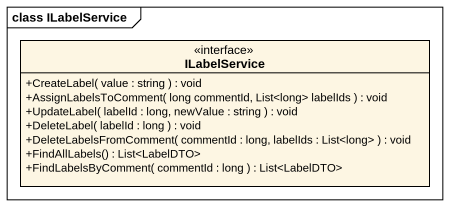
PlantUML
@startuml
mainframe class ILabelService
hide circle
hide empty members
skinparam classAttributeIconSize 0
interface ILabelService {
  +CreateLabel( value : string ) : void
  +AssignLabelsToComment( long commentId, List<long> labelIds ) : void
  +UpdateLabel( labelId : long, newValue : string ) : void
  +DeleteLabel( labelId : long ) : void
  +DeleteLabelsFromComment( commentId : long, labelIds : List<long> ) : void
  +FindAllLabels() : List<LabelDTO>
  +FindLabelsByComment( commentId : long ) : List<LabelDTO>
}
@enduml
